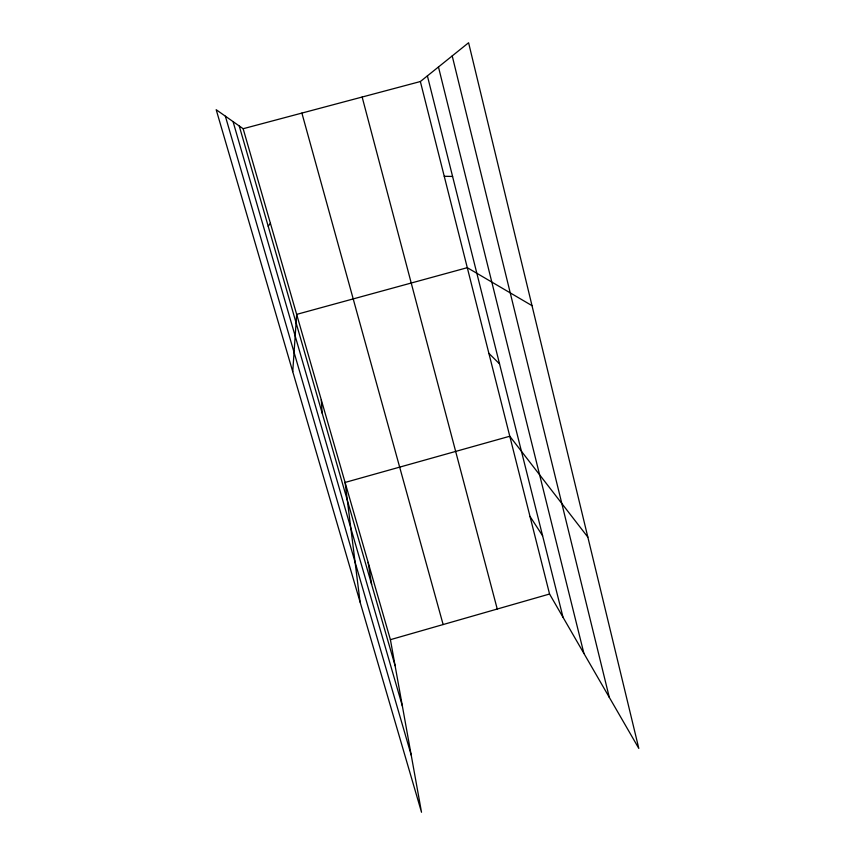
<?xml version="1.0" encoding="UTF-8"?>
<svg xmlns="http://www.w3.org/2000/svg" width="855" height="855" viewBox="0 0 855 855"><rect width="100%" height="100%" fill="white"/><g stroke="black" fill="none" stroke-linecap="round" stroke-linejoin="round"><path stroke-width="1.28" d="M292.741 371.658L296.664 314.384L467.29 267.679L532.013 305.652M268.203 226.276L270.394 223.23M420.361 81.535L468.593 42.75L638.813 748.414L549.562 594.022L420.361 81.535L243.151 128.72L216.187 109.707L421.515 812.25L390.404 639.679L243.151 128.72M390.404 639.679L549.562 594.022M444.247 176.28L452.594 176.461M488.9 353.372L499.544 363.877M587.855 537.154L509.783 436.242L345.089 482.444L360.094 602.102M529.993 516.409L542.594 535.732M233.052 121.592L402.363 705.995M225.357 116.173L411.212 755.093M239.229 125.952L395.096 665.671M301.89 113.074L443.136 624.556M362.146 97.032L497.247 609.027M427.393 75.881L563.028 617.31M438.465 66.979L583.912 653.434M452.21 55.928L609.294 697.359M368.12 562.344L371.626 584.403M321.288 399.83L322.164 413.136"/></g></svg>
